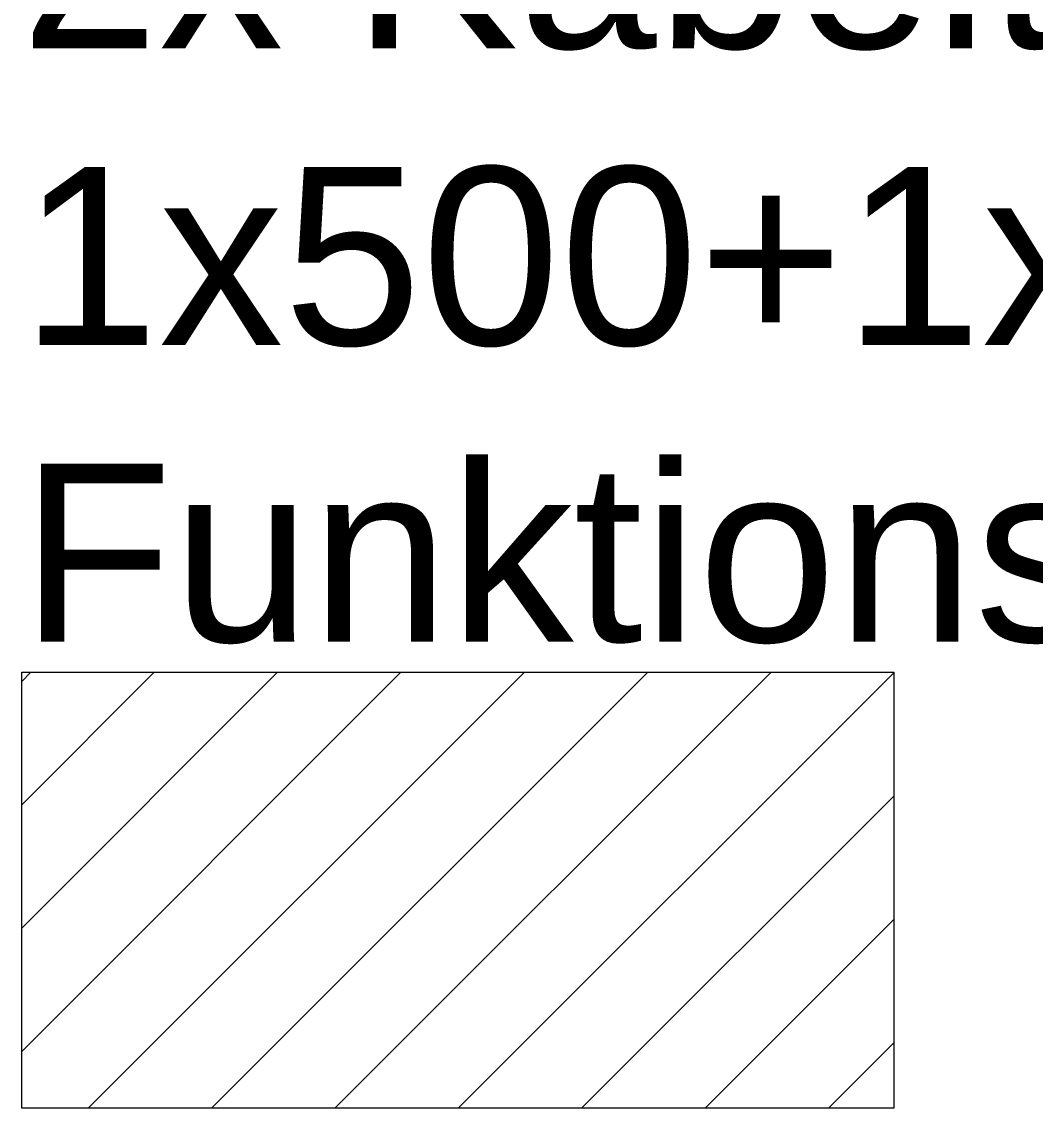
# Model space of a CAD drawing. Extents: x -1067 to 613, y -179 to 712.
# Drawn here: x 429.68 to 464.54, y 147.71 to 185.09 of the extents above; entities that cross this region are included whole.
import ezdxf

# ---------------------------------------------------------------- set-up
doc = ezdxf.new("R2010")
doc.units = 0
doc.layers.get('0').update_dxf_attribs({"lineweight": 13})
doc.layers.add('EL01_WAN_Text', color=7, linetype='Continuous', lineweight=13)
doc.layers.add('EL01_WAN_Trassen Option 2', color=7, linetype='Continuous', lineweight=13, true_color=0xff6600)
doc.styles.get("Standard").update_dxf_attribs({"font": 'arial.ttf'})

# ---------------------------------------------------------------- blocks, each defined once
blk = doc.blocks.new('Schraffur-A0UJ318QXE', base_point=(429.682, 147.712))
at = {"color": 0, "lineweight": -2}
for p, q in [((429.682, 149.667), (442.726, 162.712)), ((429.682, 153.91), (438.484, 162.712)), ((429.682, 158.153), (434.241, 162.712)), ((429.682, 162.395), (429.998, 162.712)), ((431.969, 147.712), (446.969, 162.712)), ((436.212, 147.712), (451.212, 162.712)), ((440.454, 147.712), (455.454, 162.712)), ((444.697, 147.712), (459.682, 162.697)), ((448.939, 147.712), (459.682, 158.454)), ((453.182, 147.712), (459.682, 154.212)), ((457.425, 147.712), (459.682, 149.969))]:
    blk.add_line(p, q, dxfattribs=at)
blk = doc.blocks.new('Kabelkanal-A0UJ318SXE', base_point=(429.682, 147.712))
at = {"color": 0, "linetype": 'ByBlock', "lineweight": -2, "ltscale": 0.13}
for p, q in [((429.682, 147.712), (429.682, 162.712)), ((429.682, 162.712), (459.682, 162.712)), ((459.682, 162.712), (459.682, 147.712)), ((459.682, 147.712), (429.682, 147.712))]:
    blk.add_line(p, q, dxfattribs=at)

msp = doc.modelspace()

# ---------------------------------------------------------------- block references
at = {"layer": 'EL01_WAN_Trassen Option 2', "ltscale": 0.13}
for name in ['Schraffur-A0UJ318QXE', 'Kabelkanal-A0UJ318SXE']:
    msp.add_blockref(name, (429.682, 147.712), dxfattribs=at)

# ---------------------------------------------------------------- texts
at = {"layer": 'EL01_WAN_Text', "ltscale": 0.13, "insert": (429.642, 200.52), "char_height": 3.5, "width": 70, "attachment_point": 1}
msp.add_mtext('\\H1.75x;\\C7;Erschliessung mit 2x Kabeltrasse\\P\\pt133;1x500+1x300mm Funktionserhalt', dxfattribs=at)

doc.saveas('drawing.dxf')
